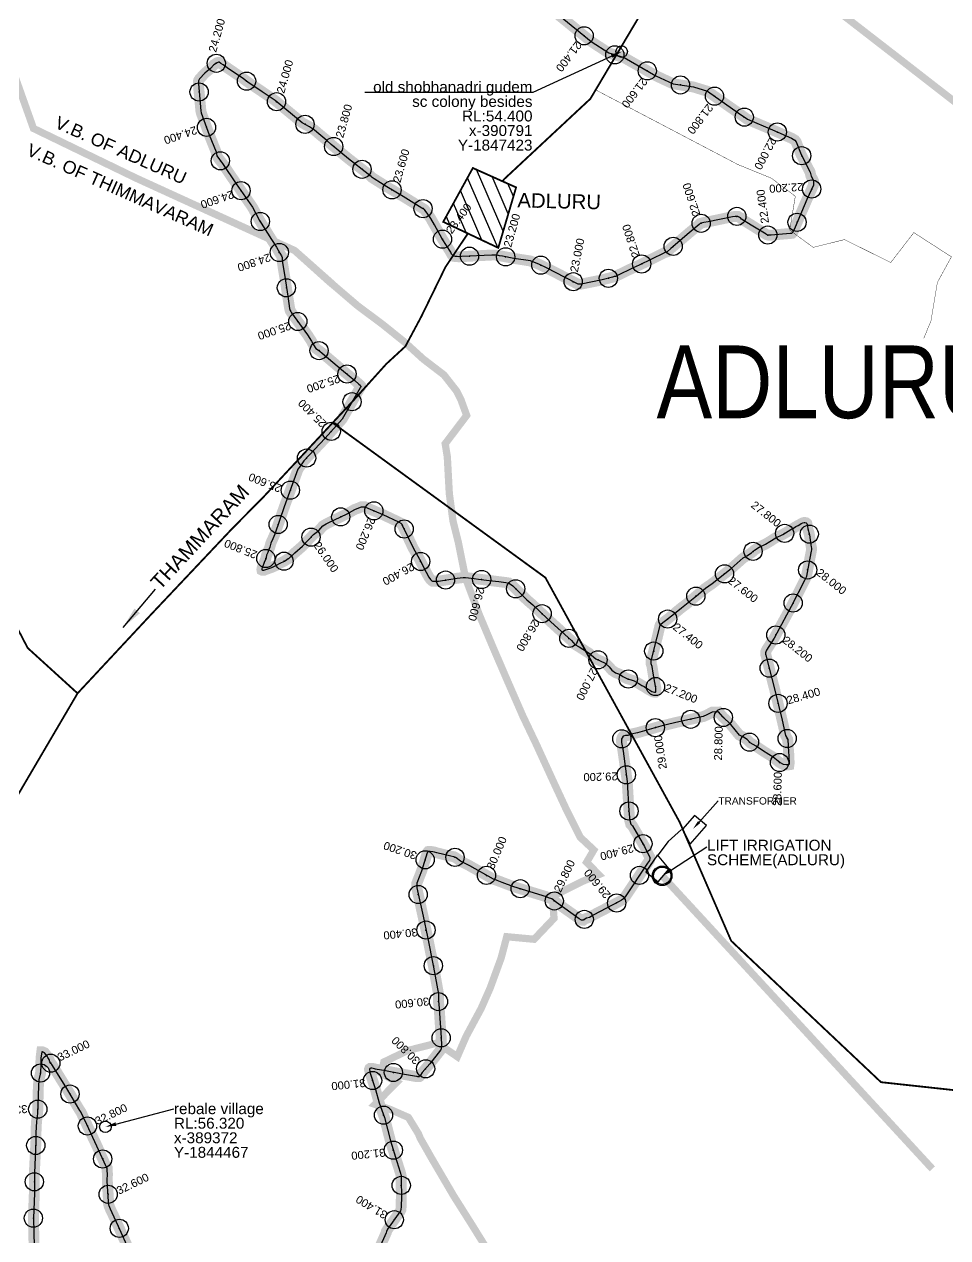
# Model space of a CAD drawing. Header units: millimetres. Extents: x 345922 to 402103, y 1833175 to 1858598.
# Drawn here: x 389149 to 391687, y 1844162 to 1847498 of the extents above; entities that cross this region are included whole.
import ezdxf
from ezdxf import colors
from ezdxf.entities.mleader import LeaderData, LeaderLine
from ezdxf.math import Vec2, Vec3

# ---------------------------------------------------------------- set-up
doc = ezdxf.new("R2010")
doc.units = ezdxf.units.MM
doc.header["$PDMODE"] = 32
doc.header["$PDSIZE"] = 50
doc.linetypes.add('JIS_02_1.0', pattern=[2, 1, -1])
for name, color, linetype in [('BND', 160, 'Continuous'), ('FRL', 3, 'Continuous'), ('points', 161, 'Continuous'), ('ROADS', 10, 'Continuous'), ('TBM', 7, 'Continuous'), ('TEXT', 7, 'Continuous'), ('VILLAGE AREA', 44, 'Continuous'), ('VILLAGE NAMES', 7, 'Continuous')]:
    doc.layers.add(name, color=color, linetype=linetype)
doc.styles.add('FONT1', font='Arial')
doc.styles.get("Standard").update_dxf_attribs({"font": 'arial.ttf'})
doc.styles.add('style1', font='')
doc.styles.get('style1').set_extended_font_data('Bahnschrift Condensed')
doc.dimstyles.get("Standard").update_dxf_attribs({"dimtxt": 0.18, "dimasz": 0.18, "dimexe": 0.18, "dimexo": 0.0625, "dimgap": 0.09, "dimtad": 0, "dimtih": 1, "dimtoh": 1, "dimdec": 4, "dimzin": 0, "dimdsep": 46, "dimtxsty": 'Standard', "dimcen": 0.09, "dimadec": 0, "dimazin": 0, "dimtfac": 1, "dimtdec": 4, "dimtofl": 0, "dimtmove": 0, "dimatfit": 3, "dimfxl": 1, "dimtolj": 1, "dimtzin": 0, "dimarcsym": 0})

msp = doc.modelspace()

# ---------------------------------------------------------------- hatches: boundary and pattern name
at = {"linetype": 'Continuous'}
h = msp.add_hatch(color=190, dxfattribs=at)
edge = h.paths.add_edge_path(flags=16)
edge.add_arc((390902.4, 1845157.2), 23.8, 0, 360)
edge = h.paths.add_edge_path()
edge.add_arc((390902.4, 1845157.2), 26.9, 0, 360)
at = {"layer": 'VILLAGE AREA'}
h = msp.add_hatch(dxfattribs=at)
h.set_pattern_fill('ANSI31,_O', color=256, scale=10, angle=68.5464)
h.set_pattern_definition([(113.5464313, (0, 0), (-29.1063882, -12.6838743), [])])
h.paths.add_polyline_path([(390300.6, 1846955), (390451.9, 1846883.5), (390500.9, 1847049.7), (390382, 1847103)])

# ---------------------------------------------------------------- linework, layer by layer
at = {"color": 190, "linetype": 'Continuous'}
for points in [[(390979.2, 1845244.1), (391024.5, 1845295.3), (390991.6, 1845323.3), (390958, 1845285.4), (390979.2, 1845244.1)], [(390955.7, 1845284.4), (390918.9, 1845251.8), (390890.7, 1845214.1)], [(390890.9, 1845140.7), (390921.7, 1845175.9), (390889.2, 1845214.4), (390857, 1845167.7), (390890.9, 1845140.7)]]:
    msp.add_lwpolyline(points, dxfattribs=at)
at = {"color": 190, "linetype": 'Continuous', "const_width": 20}
msp.add_lwpolyline([(391644.8, 1844351.5), (390902.4, 1845157.2)], dxfattribs=at)
at = {"layer": 'BND', "linetype": 'JIS_02_1.0', "lineweight": 30, "ltscale": 50, "const_width": 20}
for points in [[(391764, 1847240.2), (391560.6, 1847398.4), (391256.1, 1847634.3)], [(389120.7, 1847362.8), (389174.4, 1847211.8), (389456.7, 1847075.1), (389627.7, 1846996.9), (389892.2, 1846876.2), (389989.8, 1846789.6), (389989.8, 1846789.6), (389989.8, 1846789.6), (390003.7, 1846777), (390066, 1846723.7), (390133.2, 1846673.7), (390195, 1846623.9), (390245.9, 1846577.6), (390302.7, 1846534.1), (390337.1, 1846490.1), (390349.5, 1846465.5), (390365, 1846422.8), (390306, 1846345), (390311.8, 1846309.3), (390317.3, 1846208.2), (390327.4, 1846132.8), (390342.1, 1846073.9), (390361.9, 1845975.5), (390400.4, 1845873.2), (390438, 1845783.9), (390478, 1845691.1), (390519.4, 1845596.3), (390555.6, 1845520.3), (390601.3, 1845420.5), (390639.4, 1845338.4), (390676.7, 1845263.5), (390714.4, 1845228.1), (390694.7, 1845194.3), (390728, 1845160.4), (390681.9, 1845141.3), (390600.6, 1845100.5), (390605.1, 1845040.2), (390550.4, 1844982.7), (390475.2, 1844989.7), (390460, 1844931.9), (390429.8, 1844849.1), (390404.7, 1844792.2), (390363.9, 1844716.5), (390339.3, 1844659.9), (390284.3, 1844697.5), (390202.5, 1844676.6), (390137.5, 1844645.3), (390130.7, 1844613.8), (390173.1, 1844590), (390113.2, 1844528.9), (390154.3, 1844515.2), (390204.9, 1844492.9), (390232.5, 1844447.9), (390237.5, 1844435.5), (390270.7, 1844377.2), (390329.3, 1844277.2), (390380.3, 1844196.4), (390438.1, 1844103.2)], [(389120.7, 1847362.8), (389174.4, 1847211.8), (389456.7, 1847075.1), (389627.7, 1846996.9), (389892.2, 1846876.2), (389989.4, 1846788.8), (389989.4, 1846788.8), (389989.4, 1846788.8), (390003.7, 1846777), (390066, 1846723.7), (390133.2, 1846673.7), (390195, 1846623.9), (390245.9, 1846577.6), (390302.7, 1846534.1), (390337.1, 1846490.1), (390349.5, 1846465.5), (390365, 1846422.8), (390306, 1846345), (390311.8, 1846309.3), (390317.3, 1846208.2), (390327.4, 1846132.8), (390342.1, 1846073.9), (390361.9, 1845975.5), (390400.4, 1845873.2), (390438, 1845783.9), (390478, 1845691.1), (390519.4, 1845596.3), (390555.6, 1845520.3), (390601.3, 1845420.5), (390639.4, 1845338.4), (390676.7, 1845263.5), (390714.4, 1845228.1), (390694.7, 1845194.3), (390728, 1845160.4), (390681.9, 1845141.3), (390600.6, 1845100.5), (390605.1, 1845040.2), (390550.4, 1844982.7), (390475.2, 1844989.7), (390460, 1844931.9), (390429.8, 1844849.1), (390404.7, 1844792.2), (390363.9, 1844716.5), (390339.3, 1844659.9), (390284.3, 1844697.5), (390202.5, 1844676.6), (390137.5, 1844645.3), (390130.7, 1844613.8), (390173.1, 1844590), (390113.2, 1844528.9), (390154.3, 1844515.2), (390204.9, 1844492.9), (390232.5, 1844447.9), (390237.5, 1844435.5), (390270.7, 1844377.2), (390329.3, 1844277.2), (390380.3, 1844196.4), (390438.1, 1844103.2)]]:
    msp.add_lwpolyline(points, dxfattribs=at)
at = {"layer": 'FRL', "color": 84, "const_width": 30}
for points in [[(390105.3, 1844089.2), (390143.9, 1844176), (390144.3, 1844179.1), (390147.8, 1844185.3), (390181.3, 1844233.6), (390182.8, 1844236.3), (390184.4, 1844239.5), (390184.8, 1844246.8), (390185.5, 1844275.9), (390185, 1844319.8), (390185, 1844324.6), (390185, 1844327.8), (390185, 1844331.3), (390184.6, 1844333.4), (390182.5, 1844342), (390172.9, 1844372.1), (390155.4, 1844428.7), (390138.8, 1844493), (390124.4, 1844532.7), (390114.3, 1844569.5), (390100, 1844614.8), (390099.3, 1844618), (390098.9, 1844620.5), (390098.2, 1844623.6), (390098.2, 1844625.4), (390098.9, 1844627), (390100, 1844627.8), (390102, 1844627.9), (390104.1, 1844627.9), (390108, 1844627.2), (390111.5, 1844626.5), (390114.3, 1844625.5), (390118.7, 1844624.9), (390137.5, 1844621.6), (390188.5, 1844612), (390227.1, 1844605.1), (390229.2, 1844605), (390230.5, 1844604.9), (390231.8, 1844604.9), (390233.4, 1844604.9), (390234, 1844604.9), (390234.6, 1844604.9), (390235.3, 1844605.3), (390236.6, 1844607.1), (390238.2, 1844608.9), (390243.1, 1844616.1), (390263.5, 1844640.2), (390292.9, 1844677.9), (390294, 1844679.4), (390294.6, 1844680.3), (390295.2, 1844681.8), (390295.2, 1844683.6), (390295.2, 1844685.9), (390295.7, 1844692.2), (390295, 1844711.4), (390289.5, 1844793.2), (390287.2, 1844813), (390287.8, 1844831.5), (390274.2, 1844906.4), (390257.2, 1844989.6), (390245, 1845046.2), (390227.8, 1845124.3), (390227.6, 1845126.5), (390227.6, 1845128.9), (390227.7, 1845131.2), (390227.7, 1845133.6), (390228.1, 1845136.9), (390241, 1845169.8), (390256.9, 1845220.1), (390258.4, 1845222.5), (390259.6, 1845224), (390260.9, 1845224.3), (390264.5, 1845224.3), (390272.3, 1845223.2), (390276.4, 1845222.5), (390283.1, 1845220.2), (390321.1, 1845211), (390329.7, 1845209.6), (390336.1, 1845206.3), (390348.4, 1845197.3), (390373.7, 1845184.4), (390438.3, 1845147.8), (390442, 1845146.6), (390449.2, 1845144.4), (390462.8, 1845139.1), (390494.5, 1845127.1), (390584.3, 1845099.5), (390589.7, 1845096.8), (390598.9, 1845093.6), (390611.8, 1845083.4), (390674.3, 1845039.3), (390680.2, 1845035.5), (390685.1, 1845035), (390689.4, 1845038.2), (390694.2, 1845040.3), (390702.3, 1845042.5), (390712.5, 1845048.9), (390784.1, 1845086.1), (390790.5, 1845089.8), (390795.9, 1845094.1), (390800.8, 1845099.5), (390862.3, 1845191.9), (390867.1, 1845199.1), (390868.5, 1845204.4), (390868, 1845208.7), (390862.8, 1845218.8), (390854.1, 1845237.4), (390820.6, 1845294.6), (390815.9, 1845299.4), (390813.1, 1845309.6), (390811.1, 1845335.6), (390806.3, 1845416.8), (390794.7, 1845499.6), (390793, 1845509.5), (390790.8, 1845523.8), (390790.4, 1845530.6), (390792.1, 1845536.7), (390795.2, 1845541), (390801.2, 1845542.7), (390808.1, 1845543.1), (390816.7, 1845546.6), (390834.4, 1845550.5), (390898.3, 1845568.6), (390913.4, 1845572.1), (390939.7, 1845578.6), (391015, 1845594.9), (391025.4, 1845599.3), (391039.6, 1845606.9), (391057.2, 1845607.5), (391069.2, 1845593.8), (391090.6, 1845573), (391114.5, 1845543.9), (391125.7, 1845538.5), (391135.5, 1845531.7), (391144.3, 1845522.9), (391160.9, 1845513.1), (391178, 1845501.4), (391195.1, 1845490.7), (391207.3, 1845483.4), (391216.1, 1845475.6), (391225.3, 1845468.3), (391235.6, 1845462.9), (391242.9, 1845461.9), (391247.3, 1845461.9), (391250.7, 1845462.4), (391251.2, 1845465.8), (391251.2, 1845471.7), (391250.7, 1845479.5), (391250.7, 1845488.3), (391249.8, 1845497.5), (391247.3, 1845532.2), (391241.5, 1845542.9), (391231.9, 1845585.2), (391211.8, 1845667.8), (391187.6, 1845763.9), (391186.7, 1845766.9), (391186.7, 1845770.1), (391187.2, 1845773.1), (391189.1, 1845777.9), (391209.7, 1845810.1), (391217.2, 1845823.8), (391257.3, 1845897.1), (391294.2, 1845970.4), (391296.9, 1845976.3), (391299.1, 1845980), (391299.9, 1845986.3), (391312.1, 1846049.6), (391312.8, 1846053.5), (391312.8, 1846058.3), (391311.9, 1846062), (391311, 1846067.4), (391307, 1846094.1), (391305.8, 1846100.5), (391304.3, 1846104.7), (391302.3, 1846111.3), (391301.6, 1846118.3), (391300.6, 1846123.4), (391299.8, 1846126.1), (391297.9, 1846127.7), (391294.6, 1846128.4), (391292.2, 1846128.4), (391288.9, 1846127.5), (391284.7, 1846125.3), (391281, 1846123), (391276.1, 1846120.5), (391269.9, 1846117.2), (391262.9, 1846112.9), (391256.3, 1846108.8), (391233.9, 1846095.6), (391214.4, 1846086.6), (391198.4, 1846076.3), (391186.2, 1846069), (391169.1, 1846060.9), (391156.5, 1846052.8), (391147.5, 1846045.1), (391134.9, 1846036.9), (391125.2, 1846031.2), (391092, 1846001.7), (391074.9, 1845988.3), (391039.9, 1845960.6), (391021.2, 1845947.7), (390996.3, 1845927), (390969.4, 1845904.6), (390955, 1845893.8), (390936, 1845878.2), (390920.1, 1845865), (390900, 1845849.7), (390898.4, 1845848.6), (390897.2, 1845846.7), (390895.6, 1845841.9), (390888.9, 1845813.1), (390873.4, 1845752.1), (390871.8, 1845749.1), (390871.8, 1845744.2), (390872, 1845740.3), (390874.4, 1845732.8), (390877.3, 1845713.8), (390883.7, 1845678.9), (390885.1, 1845673.2), (390885.1, 1845668.2), (390885.1, 1845664.8), (390885.1, 1845663), (390883.8, 1845662), (390881.6, 1845661.9), (390877.9, 1845662.5), (390874.3, 1845664), (390871.4, 1845666.1), (390868.5, 1845667.4), (390862, 1845671.1), (390853, 1845677.2), (390846.7, 1845680.5), (390837.9, 1845686), (390825, 1845693.1), (390805.5, 1845699.4), (390794, 1845705.5), (390785.3, 1845711.6), (390774.4, 1845715.6), (390764.3, 1845722.4), (390756.2, 1845731.8), (390746.1, 1845741.9), (390720.4, 1845753.4), (390701.5, 1845768.9), (390674.6, 1845786.2), (390662.3, 1845793.5), (390652.7, 1845803.9), (390587.1, 1845863.6), (390546.9, 1845901.7), (390530.7, 1845915.7), (390491.7, 1845954.1), (390485.9, 1845958.7), (390480.8, 1845962.1), (390472.9, 1845963.4), (390453.4, 1845965.8), (390427.1, 1845969.2), (390397.7, 1845972.8), (390385.7, 1845974.4), (390362, 1845977.1), (390355.7, 1845977.2), (390338.9, 1845975.2), (390287.4, 1845967.1), (390276.5, 1845967), (390271.5, 1845967), (390269.1, 1845968.5), (390266, 1845971.5), (390261.1, 1845978.2), (390253.5, 1845992), (390235.2, 1846027.9), (390217.6, 1846058.5), (390189.9, 1846117.9), (390187.2, 1846122.2), (390186.4, 1846123.7), (390183.7, 1846126.7), (390177.2, 1846130.2), (390134.4, 1846150.3), (390093.2, 1846167.6), (390084.9, 1846171.6), (390075.7, 1846171.6), (390068.9, 1846168.4), (390057.4, 1846164.4), (390036.6, 1846152.5), (389984.7, 1846127.3), (389979.2, 1846124.5), (389970, 1846118.9), (389958.8, 1846106.2), (389943.7, 1846095.1), (389913.4, 1846063.1), (389892.7, 1846045.2), (389876.5, 1846029.8), (389874.2, 1846029.2), (389870.4, 1846026.3), (389864.1, 1846022.5), (389852.1, 1846016.5), (389842, 1846010.8), (389829.3, 1846005.1), (389809.9, 1845998.1), (389807.5, 1845997), (389805.6, 1845997), (389804.2, 1845997), (389802.4, 1845997.9), (389802.2, 1845999.1), (389802.4, 1846001.5), (389803.2, 1846004.9), (389805, 1846008.6), (389807.1, 1846015.9), (389809.7, 1846021), (389812.6, 1846027.9), (389813.7, 1846032.5), (389814.9, 1846038.2), (389818.9, 1846046.2), (389820.6, 1846052.5), (389824, 1846060.5), (389826.9, 1846072), (389832.1, 1846083.4), (389837.8, 1846096.6), (389863.7, 1846171.1), (389901.3, 1846274.7), (389905.4, 1846280.8), (389917.9, 1846298), (389975.9, 1846359.9), (390022.6, 1846412.7), (390072.1, 1846499), (390072.8, 1846500), (390073.8, 1846502.2), (390073.8, 1846503.4), (390073.6, 1846504.5), (390072.4, 1846505.8), (390068.5, 1846509.2), (390058, 1846518.6), (390026.8, 1846544.3), (389968, 1846594.4), (389961.7, 1846599.3), (389955, 1846604), (389950.8, 1846607.1), (389943.9, 1846616.7), (389938.6, 1846626.9), (389927.5, 1846644.1), (389883.7, 1846705.1), (389881.4, 1846708.7), (389880.1, 1846711), (389878.4, 1846717.2), (389873.2, 1846750.4), (389866.7, 1846792.8), (389858.6, 1846842.8), (389857.8, 1846851.2), (389857.8, 1846857), (389855.7, 1846862), (389851.1, 1846869.1), (389841.9, 1846885.4), (389828.5, 1846906.2), (389795.9, 1846959), (389776.2, 1846995.1), (389731.8, 1847059.7), (389694.2, 1847115.3), (389685.3, 1847126.3), (389678.8, 1847136.3), (389676.3, 1847147.4), (389657.6, 1847194.4), (389635.5, 1847255.1), (389634.5, 1847260.5), (389627.6, 1847334.1), (389627.6, 1847340), (389628.2, 1847343.1), (389631.1, 1847347.9), (389645.4, 1847363.5), (389652, 1847369.1), (389660.9, 1847376.3), (389670.2, 1847386.7), (389679.1, 1847392.4), (389682.7, 1847393.6), (389684.8, 1847393.6), (389689.3, 1847390.3), (389696.1, 1847386.4), (389710.5, 1847376), (389747.9, 1847350.8), (389763.6, 1847339.3), (389803.3, 1847312.5), (389838.8, 1847288.3), (389913, 1847227.2), (389933.1, 1847216.4), (389947, 1847207.2), (389958.6, 1847197.1), (389980.9, 1847178.7), (389992.5, 1847167.9), (390040.3, 1847128.5), (390094.4, 1847086.2), (390099.2, 1847082.6), (390102.3, 1847079.3), (390105.6, 1847076.6), (390110.4, 1847073.3), (390145.4, 1847051.5), (390190.3, 1847025), (390242.2, 1846993), (390247, 1846990.3), (390249.2, 1846988.6), (390250.9, 1846986.4), (390253.1, 1846983.2), (390256.6, 1846978.4), (390266.1, 1846964.5), (390276.3, 1846946.5), (390297.9, 1846908.5), (390321.2, 1846871.3), (390323.5, 1846866.5), (390326, 1846863.1), (390328.7, 1846860.6), (390331.5, 1846860.3), (390334, 1846859.3), (390339.1, 1846859.3), (390343.3, 1846858.9), (390350.7, 1846859.3), (390434.4, 1846863.8), (390438.3, 1846863.8), (390443.4, 1846863.8), (390449.3, 1846863.1), (390455.1, 1846861.4), (390463.1, 1846860.5), (390494.5, 1846854.5), (390540.4, 1846847.4), (390543.9, 1846845.7), (390549.3, 1846844.4), (390565, 1846837.7), (390584.6, 1846828.2), (390635.6, 1846802.1), (390667.5, 1846785.3), (390669.5, 1846784.5), (390671.3, 1846783.8), (390673.1, 1846783.7), (390674.5, 1846783.7), (390677.4, 1846783.7), (390679.8, 1846783.8), (390737.4, 1846795.5), (390765.8, 1846802.7), (390768.8, 1846803.5), (390770.8, 1846804.4), (390774.5, 1846805.1), (390777.5, 1846806.8), (390822.7, 1846828.7), (390839.4, 1846835.9), (390906.7, 1846869.3), (390908.2, 1846870), (390912.1, 1846871.5), (390916.3, 1846872.7), (390925.9, 1846881.8), (390976.1, 1846924.5), (391003.6, 1846947.3), (391004.8, 1846948.6), (391006.8, 1846950.5), (391009.2, 1846951), (391017.2, 1846953.4), (391028.7, 1846955), (391095.9, 1846969.2), (391103.3, 1846969.7), (391107, 1846970), (391110.5, 1846969.8), (391114.3, 1846967.8), (391117.6, 1846966), (391120.7, 1846962.7), (391147.3, 1846946.3), (391187.7, 1846920.8), (391189.3, 1846919.9), (391192.8, 1846918.7), (391195.4, 1846918.3), (391198.6, 1846918.3), (391202.1, 1846918.4), (391254.2, 1846923.1), (391257.8, 1846923.3), (391259, 1846923.5), (391260, 1846924.6), (391261.7, 1846926.7), (391267.5, 1846940.6), (391300.2, 1847016.5), (391317.9, 1847055.5), (391318.4, 1847060.3), (391318.4, 1847063), (391318.4, 1847066.5), (391316.9, 1847070.3), (391311.4, 1847080.6), (391308.7, 1847091.9), (391284, 1847140.4), (391270.4, 1847175), (391266.8, 1847179.7), (391257.6, 1847185.1), (391206, 1847207.6), (391136.4, 1847236.9), (391111.5, 1847254.6), (391026.8, 1847313.9), (390988.3, 1847325.7), (390932.1, 1847334.6), (390884.8, 1847356.8), (390797.8, 1847406.4), (390755.3, 1847419.4), (390707.2, 1847450.8), (390611.9, 1847528.6)], [(389177.1, 1844099.7), (389174.2, 1844216.3), (389176.8, 1844284.8), (389176.8, 1844292.6), (389176.8, 1844304), (389176.8, 1844322.7), (389176.8, 1844329.2), (389176.8, 1844339.7), (389181.3, 1844428.8), (389181.3, 1844451), (389182.7, 1844481.6), (389185.9, 1844503.8), (389187.9, 1844578.5), (389189.5, 1844596), (389194, 1844615.2), (389194.8, 1844638.4), (389195.1, 1844655.6), (389197.3, 1844673), (389199.4, 1844673), (389204.8, 1844670.7), (389208.2, 1844666.3), (389212.1, 1844661.1), (389214.2, 1844657.2), (389217.3, 1844652), (389219.4, 1844645.7), (389222.5, 1844641.1), (389224.9, 1844638.5), (389231.1, 1844628.6), (389265.9, 1844572.1), (389301.6, 1844512.4), (389304.8, 1844508), (389320.9, 1844473.4), (389349, 1844414.1), (389373, 1844359.8), (389375.1, 1844356.3), (389377, 1844353.4), (389377, 1844349.9), (389377, 1844344.4), (389377.6, 1844339.5), (389377.4, 1844317.7), (389380.8, 1844261.8), (389380.8, 1844255.8), (389381.1, 1844253.9), (389381.6, 1844252.1), (389382.2, 1844249.7), (389385.9, 1844240.6), (389390.8, 1844230.7), (389408.1, 1844192.6), (389438.6, 1844125)]]:
    msp.add_lwpolyline(points, dxfattribs=at)
at = {"layer": 'FRL', "color": 82}
for points in [[(390611.9, 1847528.6), (390707.2, 1847450.8), (390755.3, 1847419.4), (390797.8, 1847406.4), (390884.8, 1847356.8), (390932.1, 1847334.6), (390988.3, 1847325.7), (391026.8, 1847313.9), (391111.5, 1847254.6), (391136.4, 1847236.9), (391206, 1847207.6), (391257.6, 1847185.1), (391266.8, 1847179.7), (391270.4, 1847175), (391284, 1847140.4), (391308.7, 1847091.9), (391311.4, 1847080.6), (391316.9, 1847070.3), (391318.4, 1847066.5), (391318.4, 1847063), (391318.4, 1847060.3), (391317.9, 1847055.5), (391300.2, 1847016.5), (391267.5, 1846940.6), (391261.7, 1846926.7), (391260, 1846924.6), (391259, 1846923.5), (391257.8, 1846923.3), (391254.2, 1846923.1), (391202.1, 1846918.4), (391198.6, 1846918.3), (391195.4, 1846918.3), (391192.8, 1846918.7), (391189.3, 1846919.9), (391187.7, 1846920.8), (391147.3, 1846946.3), (391120.7, 1846962.7), (391117.6, 1846966), (391114.3, 1846967.8), (391110.5, 1846969.8), (391107, 1846970), (391103.3, 1846969.7), (391095.9, 1846969.2), (391028.7, 1846955), (391017.2, 1846953.4), (391009.2, 1846951), (391006.8, 1846950.5), (391004.8, 1846948.6), (391003.6, 1846947.3), (390976.1, 1846924.5), (390925.9, 1846881.8), (390916.3, 1846872.7), (390912.1, 1846871.5), (390908.2, 1846870), (390906.7, 1846869.3), (390839.4, 1846835.9), (390822.7, 1846828.7), (390777.5, 1846806.8), (390774.5, 1846805.1), (390770.8, 1846804.4), (390768.8, 1846803.5), (390765.8, 1846802.7), (390737.4, 1846795.5), (390679.8, 1846783.8), (390677.4, 1846783.7), (390674.5, 1846783.7), (390673.1, 1846783.7), (390671.3, 1846783.8), (390669.5, 1846784.5), (390667.5, 1846785.3), (390635.6, 1846802.1), (390584.6, 1846828.2), (390565, 1846837.7), (390549.3, 1846844.4), (390543.9, 1846845.7), (390540.4, 1846847.4), (390494.5, 1846854.5), (390463.1, 1846860.5), (390455.1, 1846861.4), (390449.3, 1846863.1), (390443.4, 1846863.8), (390438.3, 1846863.8), (390434.4, 1846863.8), (390350.7, 1846859.3), (390343.3, 1846858.9), (390339.1, 1846859.3), (390334, 1846859.3), (390331.5, 1846860.3), (390328.7, 1846860.6), (390326, 1846863.1), (390323.5, 1846866.5), (390321.2, 1846871.3), (390297.9, 1846908.5), (390276.3, 1846946.5), (390266.1, 1846964.5), (390256.6, 1846978.4), (390253.1, 1846983.2), (390250.9, 1846986.4), (390249.2, 1846988.6), (390247, 1846990.3), (390242.2, 1846993), (390190.3, 1847025), (390145.4, 1847051.5), (390110.4, 1847073.3), (390105.6, 1847076.6), (390102.3, 1847079.3), (390099.2, 1847082.6), (390094.4, 1847086.2), (390040.3, 1847128.5), (389992.5, 1847167.9), (389980.9, 1847178.7), (389958.6, 1847197.1), (389947, 1847207.2), (389933.1, 1847216.4), (389913, 1847227.2), (389838.8, 1847288.3), (389803.3, 1847312.5), (389763.6, 1847339.3), (389747.9, 1847350.8), (389710.5, 1847376), (389696.1, 1847386.4), (389689.3, 1847390.3), (389684.8, 1847393.6), (389682.7, 1847393.6), (389679.1, 1847392.4), (389670.2, 1847386.7), (389660.9, 1847376.3), (389652, 1847369.1), (389645.4, 1847363.5), (389631.1, 1847347.9), (389628.2, 1847343.1), (389627.6, 1847340), (389627.6, 1847334.1), (389634.5, 1847260.5), (389635.5, 1847255.1), (389657.6, 1847194.4), (389676.3, 1847147.4), (389678.8, 1847136.3), (389685.3, 1847126.3), (389694.2, 1847115.3), (389731.8, 1847059.7), (389776.2, 1846995.1), (389795.9, 1846959), (389828.5, 1846906.2), (389841.9, 1846885.4), (389851.1, 1846869.1), (389855.7, 1846862), (389857.8, 1846857), (389857.8, 1846851.2), (389858.6, 1846842.8), (389866.7, 1846792.8), (389873.2, 1846750.4), (389878.4, 1846717.2), (389880.1, 1846711), (389881.4, 1846708.7), (389883.7, 1846705.1), (389927.5, 1846644.1), (389938.6, 1846626.9), (389943.9, 1846616.7), (389950.8, 1846607.1), (389955, 1846604), (389961.7, 1846599.3), (389968, 1846594.4), (390026.8, 1846544.3), (390058, 1846518.6), (390068.5, 1846509.2), (390072.4, 1846505.8), (390073.6, 1846504.5), (390073.8, 1846503.4), (390073.8, 1846502.2), (390072.8, 1846500), (390072.1, 1846499), (390022.6, 1846412.7), (389975.9, 1846359.9), (389917.9, 1846298), (389905.4, 1846280.8), (389901.3, 1846274.7), (389863.7, 1846171.1), (389837.8, 1846096.6), (389832.1, 1846083.4), (389826.9, 1846072), (389824, 1846060.5), (389820.6, 1846052.5), (389818.9, 1846046.2), (389814.9, 1846038.2), (389813.7, 1846032.5), (389812.6, 1846027.9), (389809.7, 1846021), (389807.1, 1846015.9), (389805, 1846008.6), (389803.2, 1846004.9), (389802.4, 1846001.5), (389802.2, 1845999.1), (389802.4, 1845997.9), (389804.2, 1845997), (389805.6, 1845997), (389807.5, 1845997), (389809.9, 1845998.1), (389829.3, 1846005.1), (389842, 1846010.8), (389852.1, 1846016.5), (389864.1, 1846022.5), (389870.4, 1846026.3), (389874.2, 1846029.2), (389876.5, 1846029.8), (389892.7, 1846045.2), (389913.4, 1846063.1), (389943.7, 1846095.1), (389958.8, 1846106.2), (389970, 1846118.9), (389979.2, 1846124.5), (389984.7, 1846127.3), (390036.6, 1846152.5), (390057.4, 1846164.4), (390068.9, 1846168.4), (390075.7, 1846171.6), (390084.9, 1846171.6), (390093.2, 1846167.6), (390134.4, 1846150.3), (390177.2, 1846130.2), (390183.7, 1846126.7), (390186.4, 1846123.7), (390187.2, 1846122.2), (390189.9, 1846117.9), (390217.6, 1846058.5), (390235.2, 1846027.9), (390253.5, 1845992), (390261.1, 1845978.2), (390266, 1845971.5), (390269.1, 1845968.5), (390271.5, 1845967), (390276.5, 1845967), (390287.4, 1845967.1), (390338.9, 1845975.2), (390355.7, 1845977.2), (390362, 1845977.1), (390385.7, 1845974.4), (390397.7, 1845972.8), (390427.1, 1845969.2), (390453.4, 1845965.8), (390472.9, 1845963.4), (390480.8, 1845962.1), (390485.9, 1845958.7), (390491.7, 1845954.1), (390530.7, 1845915.7), (390546.9, 1845901.7), (390587.1, 1845863.6), (390652.7, 1845803.9), (390662.3, 1845793.5), (390674.6, 1845786.2), (390701.5, 1845768.9), (390720.4, 1845753.4), (390746.1, 1845741.9), (390756.2, 1845731.8), (390764.3, 1845722.4), (390774.4, 1845715.6), (390785.3, 1845711.6), (390794, 1845705.5), (390805.5, 1845699.4), (390825, 1845693.1), (390837.9, 1845686), (390846.7, 1845680.5), (390853, 1845677.2), (390862, 1845671.1), (390868.5, 1845667.4), (390871.4, 1845666.1), (390874.3, 1845664), (390877.9, 1845662.5), (390881.6, 1845661.9), (390883.8, 1845662), (390885.1, 1845663), (390885.1, 1845664.8), (390885.1, 1845668.2), (390885.1, 1845673.2), (390883.7, 1845678.9), (390877.3, 1845713.8), (390874.4, 1845732.8), (390872, 1845740.3), (390871.8, 1845744.2), (390871.8, 1845749.1), (390873.4, 1845752.1), (390888.9, 1845813.1), (390895.6, 1845841.9), (390897.2, 1845846.7), (390898.4, 1845848.6), (390900, 1845849.7), (390920.1, 1845865), (390936, 1845878.2), (390955, 1845893.8), (390969.4, 1845904.6), (390996.3, 1845927), (391021.2, 1845947.7), (391039.9, 1845960.6), (391074.9, 1845988.3), (391092, 1846001.7), (391125.2, 1846031.2), (391134.9, 1846036.9), (391147.5, 1846045.1), (391156.5, 1846052.8), (391169.1, 1846060.9), (391186.2, 1846069), (391198.4, 1846076.3), (391214.4, 1846086.6), (391233.9, 1846095.6), (391256.3, 1846108.8), (391262.9, 1846112.9), (391269.9, 1846117.2), (391276.1, 1846120.5), (391281, 1846123), (391284.7, 1846125.3), (391288.9, 1846127.5), (391292.2, 1846128.4), (391294.6, 1846128.4), (391297.9, 1846127.7), (391299.8, 1846126.1), (391300.6, 1846123.4), (391301.6, 1846118.3), (391302.3, 1846111.3), (391304.3, 1846104.7), (391305.8, 1846100.5), (391307, 1846094.1), (391311, 1846067.4), (391311.9, 1846062), (391312.8, 1846058.3), (391312.8, 1846053.5), (391312.1, 1846049.6), (391299.9, 1845986.3), (391299.1, 1845980), (391296.9, 1845976.3), (391294.2, 1845970.4), (391257.3, 1845897.1), (391217.2, 1845823.8), (391209.7, 1845810.1), (391189.1, 1845777.9), (391187.2, 1845773.1), (391186.7, 1845770.1), (391186.7, 1845766.9), (391187.6, 1845763.9), (391211.8, 1845667.8), (391231.9, 1845585.2), (391241.5, 1845542.9), (391247.3, 1845532.2), (391249.8, 1845497.5), (391250.7, 1845488.3), (391250.7, 1845479.5), (391251.2, 1845471.7), (391251.2, 1845465.8), (391250.7, 1845462.4), (391247.3, 1845461.9), (391242.9, 1845461.9), (391235.6, 1845462.9), (391225.3, 1845468.3), (391216.1, 1845475.6), (391207.3, 1845483.4), (391195.1, 1845490.7), (391178, 1845501.4), (391160.9, 1845513.1), (391144.3, 1845522.9), (391135.5, 1845531.7), (391125.7, 1845538.5), (391114.5, 1845543.9), (391090.6, 1845573), (391069.2, 1845593.8), (391057.2, 1845607.5), (391039.6, 1845606.9), (391025.4, 1845599.3), (391015, 1845594.9), (390939.7, 1845578.6), (390913.4, 1845572.1), (390898.3, 1845568.6), (390834.4, 1845550.5), (390816.7, 1845546.6), (390808.1, 1845543.1), (390801.2, 1845542.7), (390795.2, 1845541), (390792.1, 1845536.7), (390790.4, 1845530.6), (390790.8, 1845523.8), (390793, 1845509.5), (390794.7, 1845499.6), (390806.3, 1845416.8), (390811.1, 1845335.6), (390813.1, 1845309.6), (390815.9, 1845299.4), (390820.6, 1845294.6), (390854.1, 1845237.4), (390862.8, 1845218.8), (390868, 1845208.7), (390868.5, 1845204.4), (390867.1, 1845199.1), (390862.3, 1845191.9), (390800.8, 1845099.5), (390795.9, 1845094.1), (390790.5, 1845089.8), (390784.1, 1845086.1), (390712.5, 1845048.9), (390702.3, 1845042.5), (390694.2, 1845040.3), (390689.4, 1845038.2), (390685.1, 1845035), (390680.2, 1845035.5), (390674.3, 1845039.3), (390611.8, 1845083.4), (390598.9, 1845093.6), (390589.7, 1845096.8), (390584.3, 1845099.5), (390494.5, 1845127.1), (390462.8, 1845139.1), (390449.2, 1845144.4), (390442, 1845146.6), (390438.3, 1845147.8), (390373.7, 1845184.4), (390348.4, 1845197.3), (390336.1, 1845206.3), (390329.7, 1845209.6), (390321.1, 1845211), (390283.1, 1845220.2), (390276.4, 1845222.5), (390272.3, 1845223.2), (390264.5, 1845224.3), (390260.9, 1845224.3), (390259.6, 1845224), (390258.4, 1845222.5), (390256.9, 1845220.1), (390241, 1845169.8), (390228.1, 1845136.9), (390227.7, 1845133.6), (390227.7, 1845131.2), (390227.6, 1845128.9), (390227.6, 1845126.5), (390227.8, 1845124.3), (390245, 1845046.2), (390257.2, 1844989.6), (390274.2, 1844906.4), (390287.8, 1844831.5), (390287.2, 1844813), (390289.5, 1844793.2), (390295, 1844711.4), (390295.7, 1844692.2), (390295.2, 1844685.9), (390295.2, 1844683.6), (390295.2, 1844681.8), (390294.6, 1844680.3), (390294, 1844679.4), (390292.9, 1844677.9), (390263.5, 1844640.2), (390243.1, 1844616.1), (390238.2, 1844608.9), (390236.6, 1844607.1), (390235.3, 1844605.3), (390234.6, 1844604.9), (390234, 1844604.9), (390233.4, 1844604.9), (390231.8, 1844604.9), (390230.5, 1844604.9), (390229.2, 1844605), (390227.1, 1844605.1), (390188.5, 1844612), (390137.5, 1844621.6), (390118.7, 1844624.9), (390114.3, 1844625.5), (390111.5, 1844626.5), (390108, 1844627.2), (390104.1, 1844627.9), (390102, 1844627.9), (390100, 1844627.8), (390098.9, 1844627), (390098.2, 1844625.4), (390098.2, 1844623.6), (390098.9, 1844620.5), (390099.3, 1844618), (390100, 1844614.8), (390114.3, 1844569.5), (390124.4, 1844532.7), (390138.8, 1844493), (390155.4, 1844428.7), (390172.9, 1844372.1), (390182.5, 1844342), (390184.6, 1844333.4), (390185, 1844331.3), (390185, 1844327.8), (390185, 1844324.6), (390185, 1844319.8), (390185.5, 1844275.9), (390184.8, 1844246.8), (390184.4, 1844239.5), (390182.8, 1844236.3), (390181.3, 1844233.6), (390147.8, 1844185.3), (390144.3, 1844179.1), (390143.9, 1844176), (390105.3, 1844089.2)], [(389438.6, 1844125), (389408.1, 1844192.6), (389390.8, 1844230.7), (389385.9, 1844240.6), (389382.2, 1844249.7), (389381.6, 1844252.1), (389381.1, 1844253.9), (389380.8, 1844255.8), (389380.8, 1844261.8), (389377.4, 1844317.7), (389377.6, 1844339.5), (389377, 1844344.4), (389377, 1844349.9), (389377, 1844353.4), (389375.1, 1844356.3), (389373, 1844359.8), (389349, 1844414.1), (389320.9, 1844473.4), (389304.8, 1844508), (389301.6, 1844512.4), (389265.9, 1844572.1), (389231.1, 1844628.6), (389224.9, 1844638.5), (389222.5, 1844641.1), (389219.4, 1844645.7), (389217.3, 1844652), (389214.2, 1844657.2), (389212.1, 1844661.1), (389208.2, 1844666.3), (389204.8, 1844670.7), (389199.4, 1844673), (389197.3, 1844673), (389195.1, 1844655.6), (389194.8, 1844638.4), (389194, 1844615.2), (389189.5, 1844596), (389187.9, 1844578.5), (389185.9, 1844503.8), (389182.7, 1844481.6), (389181.3, 1844451), (389181.3, 1844428.8), (389176.8, 1844339.7), (389176.8, 1844329.2), (389176.8, 1844322.7), (389176.8, 1844304), (389176.8, 1844292.6), (389176.8, 1844284.8), (389174.2, 1844216.3), (389177.1, 1844099.7)]]:
    msp.add_lwpolyline(points, dxfattribs=at)
at = {"layer": 'points', "color": 190}
for radius in [26.9, 26.9, 23.8, 23.8]:
    msp.add_circle((390902.4, 1845157.2), radius, dxfattribs=at)
at = {"layer": 'points'}
for p in [(390687.9, 1847466.5), (390772.2, 1847414.2), (389676.8, 1847390.9), (389760.1, 1847341.8), (390861.4, 1847370.1), (389629.6, 1847312), (390952.6, 1847331.4), (389842.5, 1847285.2), (391046.2, 1847300.4), (391128, 1847242.9), (389650.1, 1847214.9), (389920.7, 1847223.1), (391219, 1847201.9), (389999.5, 1847162.1), (389688, 1847122.9), (391285.8, 1847136.7), (390077.4, 1847099.5), (389744.9, 1847040.7), (390159.7, 1847043.1), (391313.3, 1847045.2), (390245.2, 1846991.3), (389797.8, 1846956), (391009.5, 1846951.1), (391107.6, 1846970), (391273.1, 1846953.7), (390298.6, 1846907.3), (391192.7, 1846918.7), (390932.7, 1846887.6), (389850.1, 1846870.8), (390372.7, 1846860.5), (390472.1, 1846858.8), (390846.1, 1846839.2), (390568.8, 1846835.9), (389869.6, 1846773.7), (390657.9, 1846790.4), (390754.6, 1846799.8), (389900.8, 1846681.2), (389959.3, 1846601), (390036, 1846536.8), (390050, 1846460.4), (389992.8, 1846379), (389925, 1846305.6), (389880.5, 1846217.3), (390018.9, 1846143.9), (390110, 1846160.5), (389847, 1846123.1), (390193.3, 1846110.6), (389937.3, 1846088.3), (391238.8, 1846098.5), (391306.6, 1846096.5), (391152.2, 1846049.1), (389813, 1846029.4), (389863.1, 1846022), (390238.5, 1846021.4), (390406.1, 1845971.8), (391073.8, 1845987.4), (391302.1, 1845998.1), (390307, 1845970.2), (390499.7, 1845946.2), (390995, 1845926), (391262.3, 1845907.1), (390572.3, 1845877.6), (390917.4, 1845863), (390646, 1845809.9), (391214.7, 1845819.2), (390879.2, 1845775), (390726, 1845750.9), (391196.6, 1845728.1), (390809.2, 1845698.2), (390884.1, 1845677.4), (391220.7, 1845631.1), (390980.9, 1845587.5), (391070.5, 1845592.5), (390883.6, 1845564.5), (390791.3, 1845533.8), (391142.5, 1845524.6), (391246, 1845534.7), (391225, 1845468.5), (390803.8, 1845434.8), (390811.1, 1845335.2), (390849.5, 1845245.4), (390332.9, 1845208), (390251, 1845201.2), (390419.5, 1845158.4), (390839.9, 1845158.3), (390231.9, 1845105.7), (390512.2, 1845121.6), (390605.8, 1845088.1), (390777.2, 1845082.5), (390688.2, 1845037.3), (390253.2, 1845008), (390273.4, 1844910.1), (390287.4, 1844811.4), (390295, 1844711.7), (389222, 1844641.9), (389193.9, 1844615), (390163.7, 1844616.6), (390252.1, 1844626.7), (390106.4, 1844594.4), (389274.9, 1844557.1), (389186.2, 1844515.6), (390136.6, 1844499.2), (389322.7, 1844469.4), (389180.7, 1844415.9), (389364.7, 1844378.7), (390163.4, 1844402.9), (389176.8, 1844316), (390185.2, 1844306.1), (389379.6, 1844281.7), (389174.2, 1844216), (390166, 1844211.6), (389410.2, 1844187.9)]:
    msp.add_point(p, dxfattribs=at)
at = {"layer": 'ROADS'}
for points, const_width in [([(391675.3, 1849226.9), (391570, 1849005.5), (391291.9, 1848497.8), (391199.2, 1848145.1), (391160.6, 1848062.2), (390934.9, 1847680.8), (390705, 1847293.3), (390467.5, 1847071.8), (390463.9, 1847066.3)], 5), ([(390720.6, 1847317.2), (391110.8, 1847112.4), (391202.7, 1847074.9), (391268.2, 1847025.2), (391252.9, 1846932.3), (391317.3, 1846884.8), (391403.3, 1846906.2), (391530.6, 1846843.2), (391594, 1846925.4), (391697.3, 1846858.8), (391658.7, 1846788.4), (391641.1, 1846682.7), (391621.4, 1846635)], 1), ([(390720.6, 1847317.2), (390890.6, 1847228)], 1), ([(389295.6, 1845658.8), (389158.5, 1845783.5), (388876.8, 1846325.3), (388043.3, 1847054.4)], 5), ([(390368.3, 1846923), (390306.7, 1846830.6), (390240.4, 1846694.7), (390208.5, 1846635), (390196.5, 1846612.6), (390144.2, 1846564.4), (390048.9, 1846458.6), (389808.6, 1846200.8), (389718.4, 1846109.4), (389498.5, 1845876.5), (389295.6, 1845658.8), (388995.3, 1845147.1), (388950.9, 1845076.2), (388781.8, 1844892.6), (388618.1, 1844706.1), (388522.3, 1844608.4), (388054.4, 1844692), (385400.2, 1845155.4), (385400.2, 1845155.4)], 5), ([(391882, 1844548.6), (391503.7, 1844589.8), (391092, 1844978.3), (390950.2, 1845305.1), (390581.3, 1845977), (389996.2, 1846402.9)], 5)]:
    msp.add_lwpolyline(points, dxfattribs=dict(at, const_width=const_width))
at = {"layer": 'TBM', "linetype": 'Continuous'}
for centre in [(390791, 1847423, 111.1), (389372, 1844467, 113)]:
    msp.add_circle(centre, 15.9, dxfattribs=at)
at = {"layer": 'VILLAGE AREA', "const_width": 5}
msp.add_lwpolyline([(390300.6, 1846955), (390451.9, 1846883.5), (390500.9, 1847049.7), (390382, 1847103), (390300.6, 1846955)], dxfattribs=at)
at = {"layer": 'VILLAGE AREA', "linetype": 'ByBlock'}
msp.add_lwpolyline([(390300.6, 1846955), (390451.9, 1846883.5), (390500.9, 1847049.7), (390382, 1847103), (390300.6, 1846955)], dxfattribs=at)

# ---------------------------------------------------------------- texts
at = {"layer": 'points', "color": 1}
for s, rotation, p in [('24.200', 74.2326, (389676.2, 1847419.5)), ('21.400', 232.5419, (390665.5, 1847453)), ('24.000', 74.2326, (389863.3, 1847306.3)), ('21.600', 232.5419, (390846.4, 1847353.2)), ('23.800', 74.2326, (390025.5, 1847184.1)), ('21.800', 232.5419, (391027, 1847281.4)), ('24.400', 198.9199, (389619.4, 1847218.7)), ('22.000', 242.1692, (391198.2, 1847189.1)), ('23.600', 74.2326, (390182.8, 1847061)), ('24.600', 198.9199, (389720.4, 1847041.9)), ('22.600', 107.9657, (391007.7, 1846975)), ('22.400', 98.0409, (391196, 1846952.3)), ('22.200', 183.4162, (391289.8, 1847062.3)), ('23.400', 53.3988, (390324, 1846920.1)), ('23.200', 74.2326, (390487.2, 1846883.4)), ('22.800', 107.9657, (390841.6, 1846861.3)), ('23.000', 78.5167, (390670.3, 1846815.1)), ('24.800', 198.9199, (389821.6, 1846868.7)), ('25.000', 198.9199, (389877.3, 1846680.7)), ('25.200', 198.9199, (390011.9, 1846535.4)), ('25.400', 135.1763, (389981.5, 1846403.4)), ('25.600', 158.2045, (389858.4, 1846230.6)), ('27.800', 321.6432, (391144.3, 1846172.3)), ('26.200', 247.3218, (390095.2, 1846145.2)), ('25.800', 158.2045, (389791.5, 1846048.3)), ('26.000', 304.6746, (389943, 1846065.9)), ('26.400', 208.8756, (390213.3, 1846018.9)), ('28.000', 321.6432, (391324, 1845986.7)), ('27.600', 321.6432, (391081.1, 1845964.6)), ('26.600', 254.4599, (390393.7, 1845951.8)), ('26.800', 239.3514, (390547.9, 1845863.8)), ('27.400', 321.6432, (390929.7, 1845837)), ('28.200', 321.6432, (391231, 1845800.7)), ('27.000', 243.5174, (390706.8, 1845730.9)), ('27.200', 338.3648, (390906.6, 1845665.5)), ('28.400', 16.1586, (391248.7, 1845628.3)), ('28.800', 88.6131, (391066.7, 1845474)), ('29.000', 98.7271, (390915.5, 1845452.1)), ('29.200', 181.6118, (390779.6, 1845441.7)), ('28.600', 88.6131, (391229, 1845348.7)), ('30.200', 161.2483, (390230, 1845221.8)), ('29.400', 194.781, (390820.6, 1845244.3)), ('29.800', 64.3064, (390623.2, 1845109.7)), ('29.600', 129.7159, (390762.4, 1845106.1)), ('30.400', 185.7939, (390228.7, 1845013.2)), ('30.600', 185.7939, (390260.7, 1844823.1)), ('33.000', 25.6689, (389246.9, 1844646.7)), ('30.800', 135.63, (390238.8, 1844651.8)), ('31.000', 185.7939, (390085.7, 1844598.8)), ('32.800', 25.6689, (389350.2, 1844471.3)), ('33.200', 183.7115, (389157.2, 1844527.2)), ('31.200', 185.7939, (390140.4, 1844407.5)), ('32.600', 25.6689, (389409.5, 1844280.2)), ('31.400', 148.7196, (390149.3, 1844231.4))]:
    msp.add_text(s, height=22, rotation=rotation, dxfattribs=at).set_placement(p)
at = {"layer": 'points', "color": 6}
msp.add_text('30.000', height=22, rotation=66.8051, dxfattribs=at).set_placement((390439.2, 1845172.8))
at = {"layer": 'ROADS'}
msp.add_text('THAMMARAM ', height=40, rotation=47.2663, dxfattribs=at).set_placement((389522.2, 1845940.7))
at = {"layer": 'TEXT', "color": 6}
for s, p in [('V.B. OF ADLURU', (389230.1, 1847214.8)), ('V.B. OF THIMMAVARAM', (389152.6, 1847139.6))]:
    msp.add_text(s, height=35, rotation=335.9982, dxfattribs=at).set_placement(p)
at = {"layer": 'VILLAGE AREA'}
msp.add_text('ADLURU', height=40, rotation=358.6356, dxfattribs=at).set_placement((390504, 1846994.8))
at = {"layer": 'VILLAGE NAMES', "color": 0, "style": 'style1'}
msp.add_text('ADLURU', height=200, dxfattribs=at).set_placement((390887, 1846415.2))

# ---------------------------------------------------------------- leaders
at = {"color": 190, "linetype": 'Continuous'}
ml = msp.add_multileader_mtext('Standard', dxfattribs=at)
ml.set_content('TRANSFORMER', color=190, style='FONT1')
ml.set_leader_properties()
ml.build(insert=Vec2(0, 0))
ml.multileader.update_dxf_attribs({"text_right_attachment_type": 6, "dogleg_length": 0.36, "arrow_head_size": 25})
ctx = ml.context
ctx.base_point, ctx.char_height, ctx.arrow_head_size, ctx.landing_gap_size, ctx.plane_origin = Vec3(391056.5, 1845362.9), 20, 25, 0.09, Vec3(390987.2, 1845286.3)
ctx.right_attachment = 6
notes = []
notes.append((ctx, [(0, (1, 1, 0), (391056.1, 1845362.9), (1, 0), 0.36, [(0, [(390987.2, 1845286.3)], 0, [])])]))
ctx.mtext.insert, ctx.mtext.flow_direction = Vec3(391056.6, 1845373.1), 5
at = {"color": 0, "linetype": 'Continuous'}
ml = msp.add_multileader_mtext('Standard', dxfattribs=at)
ml.set_content('\\pxsm0.8,ql;LIFT IRRIGATION \\PSCHEME(ADLURU)', style='FONT1')
ml.set_leader_properties()
ml.build(insert=Vec2(0, 0))
ml.multileader.update_dxf_attribs({"text_right_attachment_type": 6, "dogleg_length": 0.36, "arrow_head_size": 30})
ctx = ml.context
ctx.base_point, ctx.char_height, ctx.arrow_head_size, ctx.landing_gap_size, ctx.plane_origin = Vec3(391025.4, 1845236.9), 30, 30, 0.09, Vec3(391869, 1845332.3)
ctx.right_attachment = 6
notes.append((ctx, [(1, (1, 1, 0), (391025.1, 1845236.9), (1, 0), 0.36, [(0, [(390902.4, 1845157.2)], 0, [])])]))
ctx.mtext.insert, ctx.mtext.flow_direction = Vec3(391025.5, 1845256.3), 5
at = {"layer": 'ROADS'}
msp.add_leader([(389420.6, 1845839.8), (389510.1, 1845945.2)], dimstyle='Standard', override={"dimasz": 60}, dxfattribs=at)
at = {"layer": 'TBM', "linetype": 'Continuous'}
ml = msp.add_multileader_mtext('Standard', dxfattribs=at)
ml.set_content('\\pxsm0.8,qr;old shobhanadri gudem\\Psc colony besides\\PRL:54.400\\Px-390791\\PY-1847423', color=256, style='FONT1')
ml.set_leader_properties()
ml.build(insert=Vec2(0, 0))
ml.multileader.update_dxf_attribs({"text_right_attachment_type": 6, "dogleg_length": 0.36, "arrow_head_size": 30})
ctx = ml.context
ctx.base_point, ctx.char_height, ctx.arrow_head_size, ctx.landing_gap_size, ctx.plane_origin = Vec3(390111.9, 1847325.8, 54.4), 30, 30, 0.09, Vec3(391307.7, 1847423.8, 54.4)
ctx.right_attachment, ctx.text_align_type = 6, 2
notes.append((ctx, [(0, (1, 1, 0), (390546.4, 1847310.5, 54.4), (-1, 0), 0.36, [(0, [(390791, 1847423, 54.4)], 0, [])])]))
ctx.mtext.insert, ctx.mtext.alignment, ctx.mtext.flow_direction = Vec3(390545.9, 1847341, 54.4), 3, 5
ml = msp.add_multileader_mtext('Standard', dxfattribs=at)
ml.set_content('\\pxsm0.8,ql;rebale village\\PRL:56.320\\Px-389372\\PY-1844467', color=256, style='FONT1')
ml.set_leader_properties()
ml.build(insert=Vec2(0, 0))
ml.multileader.update_dxf_attribs({"text_right_attachment_type": 6, "dogleg_length": 0.36, "arrow_head_size": 30})
ctx = ml.context
ctx.base_point, ctx.char_height, ctx.arrow_head_size, ctx.landing_gap_size, ctx.plane_origin = Vec3(389560.4, 1844516.8, 56.3), 30, 30, 0.09, Vec3(389888.7, 1844467.8, 56.3)
ctx.right_attachment = 6
notes.append((ctx, [(1, (1, 1, 0), (389560.1, 1844516.8, 56.3), (1, 0), 0.36, [(0, [(389372, 1844467, 56.3)], 0, [])])]))
ctx.mtext.insert, ctx.mtext.flow_direction = Vec3(389560.5, 1844532, 56.3), 5
for ctx, leaders in notes:
    for number, flags, end, landing, length, lines in leaders:
        leader = LeaderData()
        leader.index, (leader.has_last_leader_line, leader.has_dogleg_vector, leader.attachment_direction) = number, flags
        leader.last_leader_point, leader.dogleg_vector, leader.dogleg_length = Vec3(end), Vec3(landing), length
        for number, points, colour, breaks in lines:
            line = LeaderLine()
            line.index, line.vertices, line.color, line.breaks = number, Vec3.list(points), colors.encode_raw_color(colour), breaks
            leader.lines.append(line)
        ctx.leaders.append(leader)

doc.saveas('drawing.dxf')
